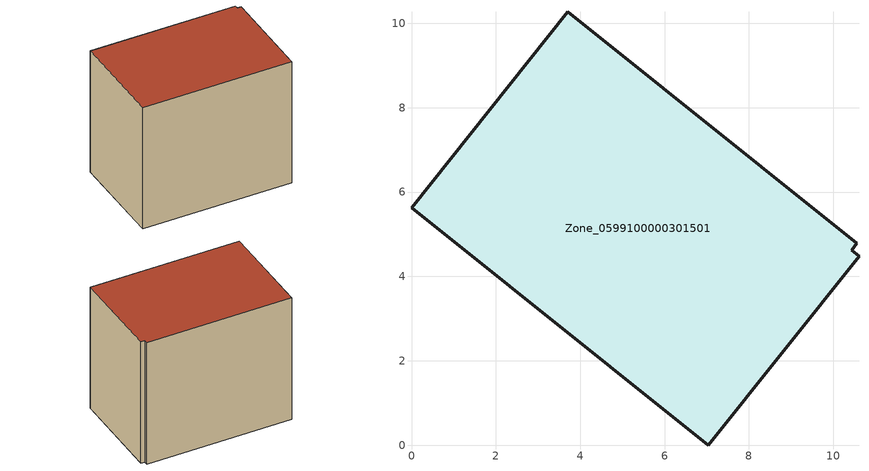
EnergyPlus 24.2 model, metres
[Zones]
Zone_0599100000301501
 floor ground (C_G): 10.56,4.78 10.43,4.62 10.61,4.48 7.04,0 0,5.63 3.7,10.27 z0.4
 wall outside (C_F): 10.56,4.78 3.7,10.27 0,5.63 7.04,0 10.61,4.48 10.43,4.62 10.56,4.78 z0.4:8.36
 roof outside (C_R): 10.43,4.62 10.56,4.78 3.7,10.27 0,5.63 7.04,0 10.61,4.48 z8.36
[BUILDING]
Pand.0599100000301501: North Axis=0; Terrain=City; Loads Convergence Tolerance Value=0.04; Temperature Convergence Tolerance Value=0.4; Solar Distribution=FullExterior; Maximum Number of Warmup Days=25; Minimum Number of Warmup Days=1
[Site:Location]
Rotterdam.The.Hague.AP_ZH_NLD Design_Conditions: Latitude=51.96; Longitude=4.45; Time Zone=1; Elevation=-4.5
[SITE:GROUNDTEMPERATURE:BUILDINGSURFACE]
18, 18, 18, 18, 18, 18, 18, 18, 18, 18, 18, 18
[MATERIAL] Thermal Absorptance=0.9; Solar Absorptance=0.7; Visible Absorptance=0.7
Name | Roughness | Thickness | Conductivity | Density | Specific Heat
G.TC.1975-1991 | MediumSmooth | 0.15 | 0.288461 | 540 | 1210
F.TC.1975-1991 | Rough | 0.3 | 0.230769 | 1920 | 840
R.TC.1975-1991 | MediumRough | 0.2 | 0.153846 | 1500 | 1000
[CONSTRUCTION]
C_G: G.TC.1975-1991
C_F: F.TC.1975-1991
C_R: R.TC.1975-1991
[ZONE]
Zone_0599100000301501: Type=1; Multiplier=1; Ceiling Height=Autocalculate; Volume=Autocalculate; Floor Area=autocalculate; Part of Total Floor Area=Yes
[ZONEINFILTRATION:DESIGNFLOWRATE]
Infil_Zone_0599100000301501: Zone or ZoneList or Space or SpaceList=Zone_0599100000301501; Schedule=AlwaysOn; Design Flow Rate Calculation Method=Flow/Area; Flow Rate per Floor Area=0.003; Constant Term Coefficient=1; Temperature Term Coefficient=0; Velocity Term Coefficient=0; Velocity Squared Term Coefficient=0
[HVACTEMPLATE:ZONE:IDEALLOADSAIRSYSTEM]
Zone_0599100000301501: Maximum Heating Supply Air Temperature=50; Minimum Cooling Supply Air Temperature=13; Maximum Heating Supply Air Humidity Ratio=0.0156; Minimum Cooling Supply Air Humidity Ratio=0.0077; Heating Limit=NoLimit; Cooling Limit=NoLimit; Dehumidification Control Type=ConstantSensibleHeatRatio; Cooling Sensible Heat Ratio=0.7; Dehumidification Setpoint=60; Humidification Control Type=None; Humidification Setpoint=30; Outdoor Air Method=None; Outdoor Air Flow Rate per Person=0.00944; Outdoor Air Flow Rate per Zone Floor Area=0; Outdoor Air Flow Rate per Zone=0; Demand Controlled Ventilation Type=None; Outdoor Air Economizer Type=NoEconomizer; Heat Recovery Type=None; Sensible Heat Recovery Effectiveness=0.7; Latent Heat Recovery Effectiveness=0.65
[ZONECONTROL:THERMOSTAT]
ThermostatControl_Zone_0599100000301501: Zone or ZoneList=Zone_0599100000301501; Control Type Schedule=DualSetpointControlType; Control 1=Thermostat_Zone_0599100000301501; Temperature Difference Between Cutout And Setpoint=0
[THERMOSTATSETPOINT:DUALSETPOINT]
Thermostat_Zone_0599100000301501: Heating Setpoint Temperature Schedule=HeatingSetpoint_Zone_0599100000301501; Cooling Setpoint Temperature Schedule=CoolingSetpoint_Zone_0599100000301501
[SCHEDULE:COMPACT]
HeatingSetpoint_Zone_0599100000301501: Through: 12/31, For: AllDays, Until: 24:00, 21
CoolingSetpoint_Zone_0599100000301501: Through: 12/31, For: AllDays, Until: 24:00, 24
DualSetpointControlType: Through: 12/31, For: AllDays, Until: 24:00, 4
AlwaysOn: Through: 12/31, For: AllDays, Until: 24:00, 1
